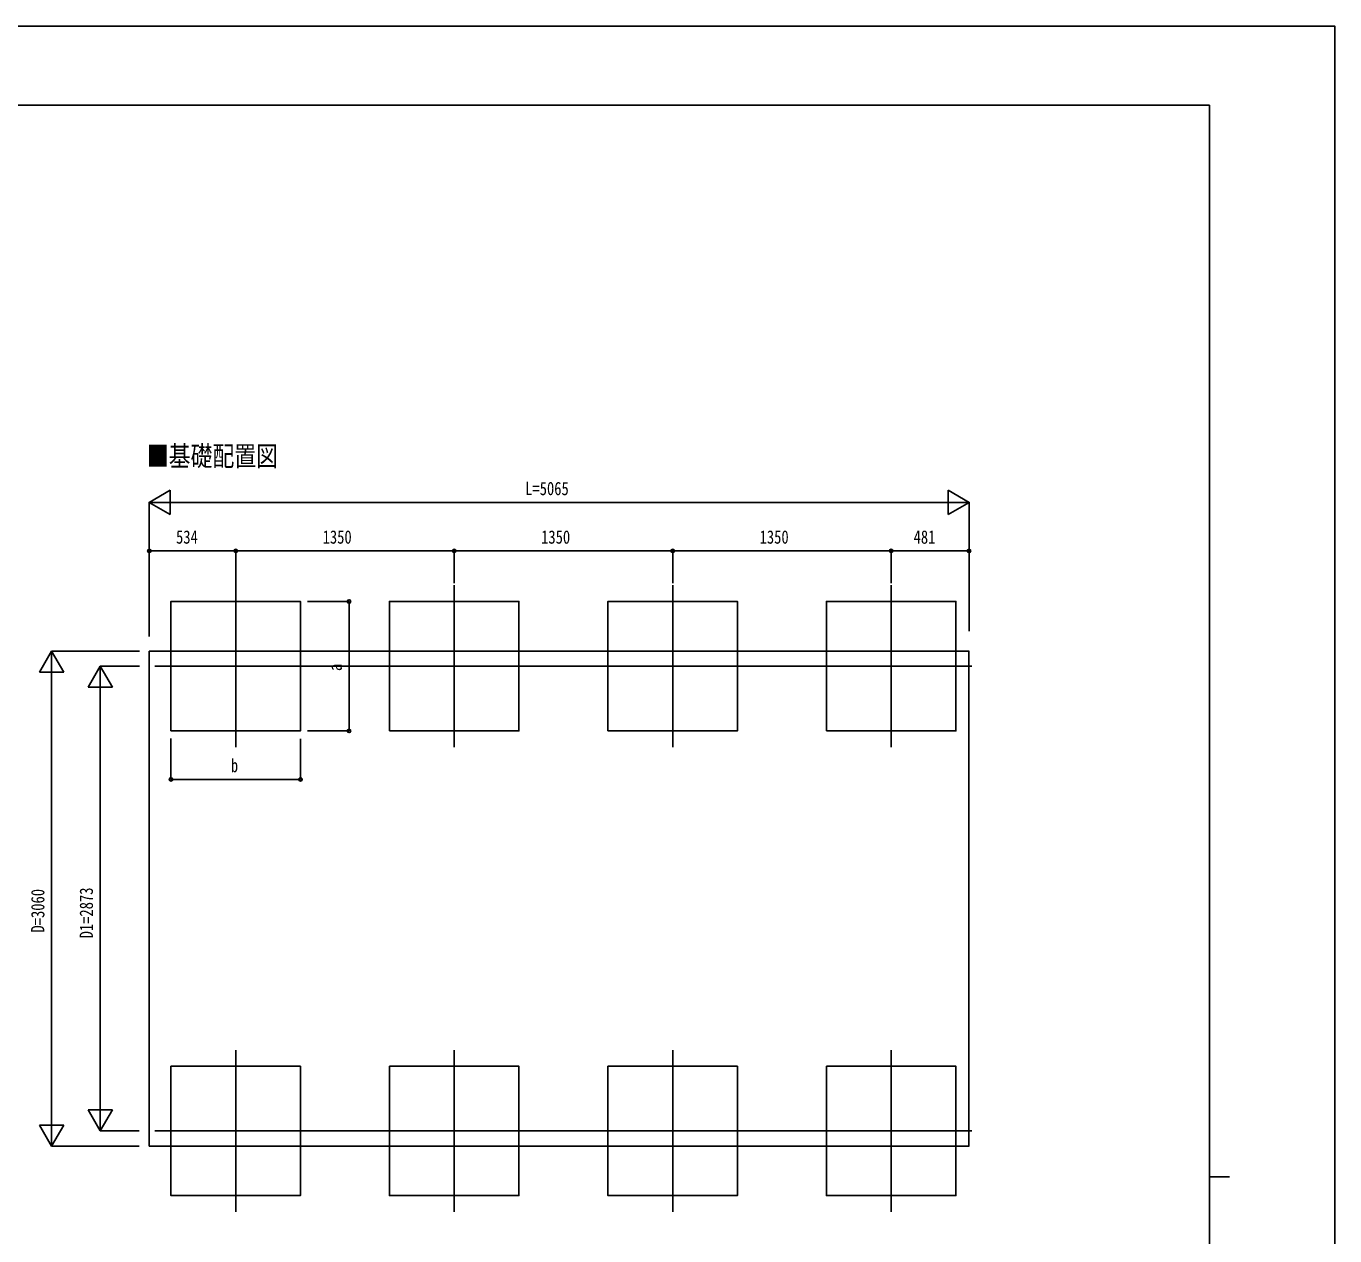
# Model space of a CAD drawing. Units: millimetres, scale not verified. Extents: x -10512 to 10512, y -7425 to 7425.
# Drawn here: x 2426 to 10512, y -53 to 7425 of the extents above; entities that cross this region are included whole.
import ezdxf
from ezdxf.enums import TextEntityAlignment as Align

# ---------------------------------------------------------------- set-up
doc = ezdxf.new("R2010")
doc.units = ezdxf.units.MM
doc.header["$LTSCALE"] = 40
for name, color, linetype in [('0-2_USER1', 3, 'Continuous'), ('0-4_YKK_12', 2, 'Continuous'), ('0-6_YKK_A1', 4, 'Continuous'), ('0-7_YKK_D', 6, 'Continuous'), ('0-8_YKK_ZWAK', 7, 'Continuous')]:
    doc.layers.add(name, color=color, linetype=linetype)
doc.styles.add('ＭＳ ゴシック', font='')
doc.styles.get('ＭＳ ゴシック').set_extended_font_data('MS Gothic')

msp = doc.modelspace()

# ---------------------------------------------------------------- linework, layer by layer
at = {"layer": '0-4_YKK_12'}
for p, q in [((3721.27, 2968.58), (3721.27, 3968.58)), ((5071.26, 2968.58), (5071.26, 3968.58)), ((6421.26, 2968.58), (6421.26, 3968.58)), ((7771.27, 2968.58), (7771.27, 3968.58)), ((4221.27, 3468.58), (3221.27, 3468.58)), ((5571.26, 3468.58), (4571.27, 3468.58)), ((6921.26, 3468.58), (5921.26, 3468.58)), ((8269.63, 3468.58), (7271.27, 3468.58)), ((3721.27, 1095.58), (3721.27, 95.58)), ((5071.26, 1095.58), (5071.26, 95.58)), ((6421.26, 1095.58), (6421.26, 95.58)), ((7771.27, 1095.58), (7771.27, 95.58)), ((4221.27, 595.58), (3221.27, 595.58)), ((5571.26, 595.58), (4571.27, 595.58)), ((6921.26, 595.58), (5921.26, 595.58)), ((8269.63, 595.58), (7271.27, 595.58))]:
    msp.add_line(p, q, dxfattribs=at)
at = {"layer": '0-6_YKK_A1'}
for p, q in [((3185.64, 3562.08), (3185.64, 502.08)), ((8252.27, 3562.08), (3187.27, 3562.08)), ((8250.64, 3562.08), (8250.64, 502.08)), ((8252.27, 502.08), (3187.27, 502.08))]:
    msp.add_line(p, q, dxfattribs=at)
for points in [[(3321.27, 3068.58), (4121.27, 3068.58), (4121.27, 3868.58), (3321.27, 3868.58)], [(4671.26, 3068.58), (5471.26, 3068.58), (5471.26, 3868.58), (4671.26, 3868.58)], [(6021.26, 3068.58), (6821.26, 3068.58), (6821.26, 3868.58), (6021.26, 3868.58)], [(7371.27, 3068.58), (8171.27, 3068.58), (8171.27, 3868.58), (7371.27, 3868.58)], [(3321.27, 995.58), (4121.27, 995.58), (4121.27, 195.58), (3321.27, 195.58)], [(4671.26, 995.58), (5471.26, 995.58), (5471.26, 195.58), (4671.26, 195.58)], [(6021.26, 995.58), (6821.26, 995.58), (6821.26, 195.58), (6021.26, 195.58)], [(7371.27, 995.58), (8171.27, 995.58), (8171.27, 195.58), (7371.27, 195.58)]]:
    msp.add_lwpolyline(points, close=True, dxfattribs=at)
at = {"layer": '0-7_YKK_D'}
for p, q in [((3187.27, 4481.08), (3317.17, 4556.08)), ((3317.17, 4406.08), (3317.17, 4556.08)), ((8252.27, 4481.08), (8122.36, 4556.08)), ((8122.36, 4556.08), (8122.36, 4406.08)), ((3187.27, 3652.11), (3187.27, 4482.08)), ((3187.27, 4481.08), (3317.17, 4406.08)), ((3187.27, 4481.08), (3447.07, 4481.08)), ((3337.27, 4481.08), (8102.27, 4481.08)), ((8252.27, 4481.08), (7992.46, 4481.08)), ((8252.27, 4481.08), (8122.36, 4406.08)), ((8252.27, 3684.33), (8252.27, 4482.08)), ((3187.27, 3652.11), (3187.27, 4182.08)), ((3187.27, 4181.08), (3721.27, 4181.08)), ((3721.27, 3964.83), (3721.27, 4182.08)), ((3721.27, 3964.83), (3721.27, 4182.08)), ((5071.27, 4181.08), (3721.27, 4181.08)), ((5071.27, 3982.08), (5071.27, 4182.08)), ((5071.27, 3982.08), (5071.27, 4182.08)), ((5071.27, 4181.08), (6421.27, 4181.08)), ((6421.27, 3982.08), (6421.27, 4182.08)), ((6421.27, 3982.08), (6421.27, 4182.08)), ((6421.27, 4181.08), (7771.27, 4181.08)), ((7771.27, 3982.08), (7771.27, 4182.08)), ((7771.27, 3982.08), (7771.27, 4182.08)), ((8252.27, 4181.08), (7771.27, 4181.08)), ((8252.27, 3684.33), (8252.27, 4182.08)), ((4164.87, 3868.58), (4422.27, 3868.58)), ((4421.27, 3868.58), (4421.27, 3068.58)), ((2583.8, 3562.08), (2508.8, 3432.18)), ((3127.59, 3562.08), (2582.8, 3562.08)), ((2583.8, 3562.08), (2658.8, 3432.18)), ((2583.8, 3562.08), (2583.8, 3302.28)), ((2508.8, 3432.18), (2658.8, 3432.18)), ((2583.8, 652.08), (2583.8, 3412.08)), ((2883.8, 3468.58), (2808.8, 3338.68)), ((3127.59, 3468.58), (2882.8, 3468.58)), ((2883.8, 3468.58), (2958.8, 3338.68)), ((2883.8, 3468.58), (2883.8, 3208.78)), ((4221.77, 3468.58), (4570.77, 3468.58)), ((5571.76, 3468.58), (5920.76, 3468.58)), ((6921.76, 3468.58), (7270.77, 3468.58)), ((2808.8, 3338.68), (2958.8, 3338.68)), ((2883.8, 3318.58), (2883.8, 745.58)), ((3321.27, 3021.5), (3321.27, 2767.58)), ((4121.27, 3019.57), (4121.27, 2767.58)), ((4164.17, 3068.58), (4422.27, 3068.58)), ((3321.27, 2768.58), (4121.27, 2768.58)), ((2883.8, 595.58), (2883.8, 855.39)), ((2583.8, 502.08), (2583.8, 761.89)), ((2883.8, 595.58), (2808.8, 725.49)), ((2958.8, 725.49), (2808.8, 725.49)), ((2883.8, 595.58), (2958.8, 725.49)), ((2583.8, 502.08), (2508.8, 631.99)), ((2658.8, 631.99), (2508.8, 631.99)), ((2583.8, 502.08), (2658.8, 631.99)), ((3125.41, 595.58), (2882.8, 595.58)), ((4221.77, 595.58), (4570.77, 595.58)), ((5571.76, 595.58), (5920.76, 595.58)), ((6921.76, 595.58), (7270.77, 595.58)), ((3125.41, 502.08), (2582.8, 502.08))]:
    msp.add_line(p, q, dxfattribs=at)
for centre in [(3187.27, 4181.08), (3721.27, 4181.08), (3721.27, 4181.08), (5071.27, 4181.08), (5071.27, 4181.08), (6421.27, 4181.08), (6421.27, 4181.08), (7771.27, 4181.08), (7771.27, 4181.08), (8252.27, 4181.08), (4421.27, 3868.58), (4421.27, 3068.58), (3321.27, 2768.58), (4121.27, 2768.58)]:
    msp.add_circle(centre, 10.62, dxfattribs=at)
at = {"layer": '0-8_YKK_ZWAK'}
for p, q in [((9737.55, 6937.5), (-9762.45, 6937.5)), ((9737.55, 6937.5), (9737.55, -6312.5)), ((9737.55, 312.5), (9862.55, 312.5))]:
    msp.add_line(p, q, dxfattribs=at)
msp.add_lwpolyline([(-10512.5, -7425), (10512.5, -7425), (10512.5, 7425), (-10512.5, 7425)], close=True, dxfattribs=at)

# ---------------------------------------------------------------- texts
at = {"layer": '0-2_USER1', "style": 'ＭＳ ゴシック', "width": 0.8}
msp.add_text('■基礎配置図', height=123.8, dxfattribs=at).set_placement((3172.04, 4668.41), align=Align.BOTTOM_LEFT)
at = {"layer": '0-7_YKK_D', "style": 'ＭＳ ゴシック', "width": 0.8}
for s, p in [('L=5065', (5509.77, 4501.08)), ('534', (3352.27, 4201.08)), ('1350', (4258.27, 4201.08)), ('1350', (5608.27, 4201.08)), ('1350', (6958.27, 4201.08)), ('481', (7909.77, 4201.08)), ('b', (3691.27, 2788.58))]:
    msp.add_text(s, height=82.48, dxfattribs=at).set_placement(p, align=Align.BOTTOM_LEFT)
for s, p in [('a', (4401.27, 3438.58)), ('D=3060', (2563.8, 1822.08)), ('D1=2873', (2863.8, 1786.08))]:
    msp.add_text(s, height=82.48, rotation=90, dxfattribs=at).set_placement(p, align=Align.BOTTOM_LEFT)

doc.saveas('drawing.dxf')
